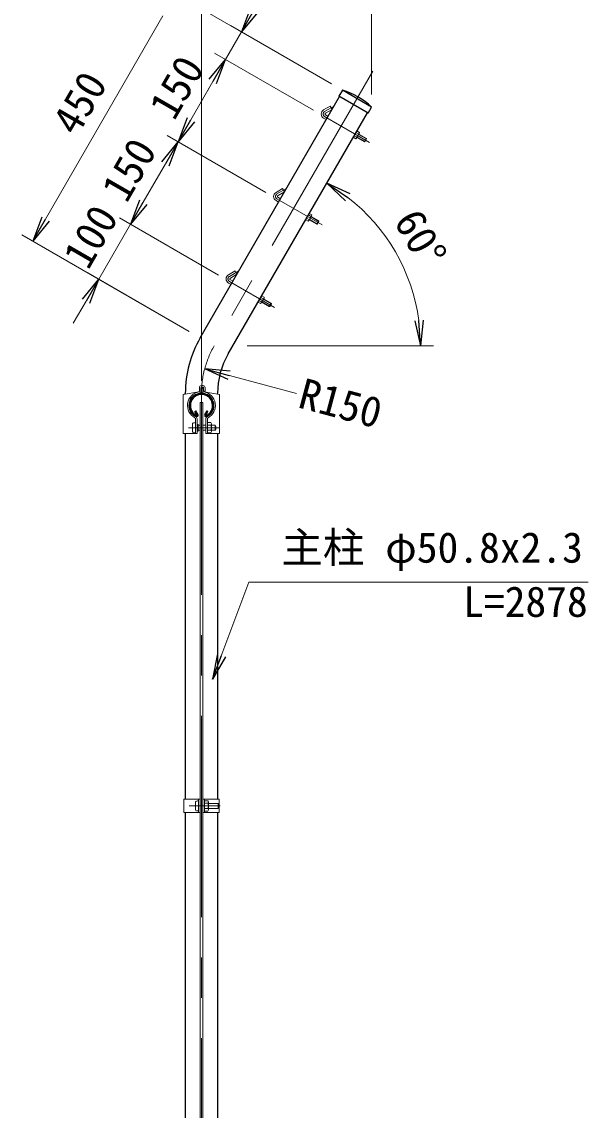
# Model space of a CAD drawing. Units: millimetres, scale not verified. Extents: x -4200 to 4200, y -2970 to 2970.
# Drawn here: x -207 to 686, y 330 to 2046 of the extents above; entities that cross this region are included whole.
import ezdxf
from ezdxf.enums import TextEntityAlignment as Align

# ---------------------------------------------------------------- set-up
doc = ezdxf.new("R2010")
doc.units = ezdxf.units.MM
doc.header["$LTSCALE"] = 10
doc.linetypes.add('USER1', pattern=[50.8, 31.75, -6.35, 6.35, -6.35])
for name, color, linetype, lineweight in [('0-1_D-BMK', 2, 'USER1', 13), ('0-2_D-STR1', 1, 'Continuous', 25), ('0-3_D-STR-DIM', 7, 'Continuous', 13), ('0-C_D-STR3', 3, 'Continuous', 13), ('0-D_D-STR-TXT', 7, 'Continuous', 13)]:
    doc.layers.add(name, color=color, linetype=linetype, lineweight=lineweight)
doc.layers.add('0-4_0', color=7, linetype='Continuous')
doc.styles.add('ＭＳ ゴシック', font='')
doc.styles.get('ＭＳ ゴシック').set_extended_font_data('MS Gothic')

# ---------------------------------------------------------------- blocks, each defined once
blk = doc.blocks.new('_Open')
at = {"layer": '0-4_0'}
blk.add_line((-10, 1.667), (0, 0), dxfattribs=at)
blk.add_lwpolyline([(-10, -1.667), (0, 0), (-10, 0)], dxfattribs=at)

msp = doc.modelspace()

# ---------------------------------------------------------------- linework, layer by layer
at = {"layer": '0-1_D-BMK'}
for p, q in [((346.62, 1968.01), (96.62, 1535)), ((270.55, 1904.25), (285.45, 1912.85)), ((270.55, 1896.47), (341.53, 1855.48)), ((195.55, 1774.35), (210.45, 1782.94)), ((195.55, 1766.56), (266.53, 1725.58)), ((120.55, 1644.44), (135.45, 1653.04)), ((120.55, 1636.66), (191.53, 1595.68)), ((76.53, 1460), (76.53, -920)), ((56.2, 1406), (105.08, 1406)), ((57.25, 810.01), (106.13, 810.01))]:
    msp.add_line(p, q, dxfattribs=at)
for centre, radius, start, end in [((272.8, 1900.36), 4.5, 120, 240), ((197.8, 1770.46), 4.5, 120, 240), ((122.8, 1640.55), 4.5, 120, 240), ((226.53, 1460), 150, 150, 180)]:
    msp.add_arc(centre, radius, start, end, dxfattribs=at)
at = {"layer": '0-2_D-STR1'}
for p, q in [((74.63, 1547.7), (294.13, 1927.89)), ((298.59, 1938.01), (293.09, 1928.49)), ((339.16, 1901.89), (293.09, 1928.49)), ((344.66, 1911.41), (298.59, 1938.01)), ((339.16, 1901.89), (344.66, 1911.41)), ((118.62, 1522.3), (338.12, 1902.49)), ((51.13, 1458.67), (51.13, 1460)), ((101.93, 1458.67), (101.93, 1460)), ((66.35, 1431.75), (67.73, 1432.55)), ((69.85, 1425.67), (66.35, 1431.75)), ((71.24, 1426.47), (67.73, 1432.55)), ((81.81, 1426.47), (85.32, 1432.55)), ((83.2, 1425.67), (86.71, 1431.75)), ((86.71, 1431.75), (85.32, 1432.55)), ((51.13, 1397), (51.13, 820.51)), ((101.93, 1397), (101.93, 820.51)), ((51.13, 799.51), (51.13, 170.51)), ((101.93, 799.51), (101.93, 170.51))]:
    msp.add_line(p, q, dxfattribs=at)
for centre, radius, start, end in [((263.41, 1823.88), 119.43, 47.13052, 72.86948), ((226.53, 1460), 175.4, 150, 180), ((226.53, 1460), 124.6, 150, 180), ((76.53, 1441), 19.05, 294.32478, 245.67522), ((76.53, 1441), 17.45, 294.32478, 245.67522), ((69.51, 1425.47), 2, 245.67522, 30), ((69.51, 1425.47), 0.401, 245.67522, 30), ((83.55, 1425.47), 2, 150, 294.32478), ((83.55, 1425.47), 0.401, 150, 294.32478)]:
    msp.add_arc(centre, radius, start, end, dxfattribs=at)
at = {"layer": '0-3_D-STR-DIM'}
for p, q in [((76.53, 1480), (76.53, 2260)), ((344.66, 1931.41), (344.66, 2260)), ((281.27, 1948.01), (18.41, 2099.77)), ((15.73, 2055.13), (-169.27, 1734.7)), ((139.65, 2029.77), (114.65, 1986.47)), ((281.27, 1948.01), (122.33, 2039.77)), ((253.23, 1906.47), (97.33, 1996.47)), ((253.23, 1906.47), (97.33, 1996.47)), ((94.65, 1951.83), (59.65, 1891.21)), ((94.65, 1951.83), (74.65, 1917.19)), ((178.23, 1776.56), (22.33, 1866.57)), ((178.23, 1776.56), (22.33, 1866.57)), ((19.65, 1821.93), (-15.35, 1761.31)), ((187.96, 1642.39), (283.94, 1808.63)), ((-15.35, 1761.31), (4.65, 1795.95)), ((103.23, 1646.66), (-52.67, 1736.66)), ((103.23, 1646.66), (-52.67, 1736.66)), ((-35.35, 1726.66), (-85.35, 1640.06)), ((57.31, 1557.7), (-206.59, 1710.06)), ((57.31, 1557.7), (-102.67, 1650.06)), ((-105.35, 1605.42), (-125.35, 1570.78)), ((148.68, 1535), (441.92, 1535))]:
    msp.add_line(p, q, dxfattribs=at)
at = {"layer": '0-3_D-STR-DIM', "color": 6}
msp.add_line((226.53, 1460), (83.57, 1498.31), dxfattribs=at)
at = {"layer": '0-3_D-STR-DIM'}
msp.add_arc((125.95, 1535), 295.96, 7.7495, 52.2505, dxfattribs=at)
at = {"layer": '0-C_D-STR3'}
for p, q in [((269.05, 1906.85), (279.45, 1912.85)), ((272.21, 1901.74), (282.45, 1907.65)), ((282.45, 1907.65), (279.45, 1912.85)), ((269.05, 1893.87), (273.13, 1891.51)), ((272.05, 1899.06), (276.13, 1896.71)), ((321.5, 1873.69), (315.75, 1863.73)), ((323.87, 1869), (320.06, 1871.2)), ((325.12, 1869.97), (320.75, 1862.4)), ((321.5, 1873.69), (325.31, 1871.49)), ((315.75, 1863.73), (319.56, 1861.53)), ((320.99, 1864.02), (317.18, 1866.22)), ((321.45, 1863.61), (333.48, 1856.67)), ((321.75, 1864.13), (334.3, 1856.89)), ((324.15, 1868.29), (336.7, 1861.04)), ((324.45, 1868.81), (336.48, 1861.86)), ((336.48, 1861.86), (333.48, 1856.67)), ((334.3, 1856.89), (333.48, 1856.67)), ((336.7, 1861.04), (334.3, 1856.89)), ((336.48, 1861.86), (336.7, 1861.04)), ((194.05, 1776.94), (204.45, 1782.94)), ((197.05, 1769.16), (201.13, 1766.8)), ((197.21, 1771.84), (207.45, 1777.75)), ((207.45, 1777.75), (204.45, 1782.94)), ((194.05, 1763.96), (198.13, 1761.61)), ((246.5, 1743.79), (240.75, 1733.83)), ((240.75, 1733.83), (244.56, 1731.63)), ((245.99, 1734.12), (242.18, 1736.32)), ((248.87, 1739.1), (245.06, 1741.3)), ((250.12, 1740.07), (245.75, 1732.5)), ((246.45, 1733.71), (258.48, 1726.76)), ((246.5, 1743.79), (250.31, 1741.59)), ((246.75, 1734.23), (259.3, 1726.98)), ((249.15, 1738.38), (261.7, 1731.14)), ((249.45, 1738.9), (261.48, 1731.96)), ((261.48, 1731.96), (258.48, 1726.76)), ((259.3, 1726.98), (258.48, 1726.76)), ((261.7, 1731.14), (259.3, 1726.98)), ((261.48, 1731.96), (261.7, 1731.14)), ((119.05, 1647.04), (129.45, 1653.04)), ((122.21, 1641.94), (132.45, 1647.84)), ((132.45, 1647.84), (129.45, 1653.04)), ((119.05, 1634.06), (123.13, 1631.7)), ((122.05, 1639.26), (126.13, 1636.9)), ((171.5, 1613.88), (165.75, 1603.92)), ((171.5, 1613.88), (175.31, 1611.68)), ((165.75, 1603.92), (169.56, 1601.72)), ((170.99, 1604.21), (167.18, 1606.41)), ((173.87, 1609.19), (170.06, 1611.39)), ((175.12, 1610.16), (170.75, 1602.59)), ((171.45, 1603.8), (183.48, 1596.86)), ((171.75, 1604.32), (184.3, 1597.08)), ((174.15, 1608.48), (186.7, 1601.24)), ((174.45, 1609), (186.48, 1602.06)), ((186.48, 1602.06), (183.48, 1596.86)), ((184.3, 1597.08), (183.48, 1596.86)), ((186.7, 1601.24), (184.3, 1597.08)), ((186.48, 1602.06), (186.7, 1601.24)), ((47.98, 1458.09), (72.42, 1462.61)), ((73.23, 1463.59), (73.23, 1469)), ((75.53, 1463.59), (75.53, 1469)), ((76.53, 1472.3), (78.83, 1472.3)), ((76.53, 1470), (78.83, 1470)), ((77.53, 1463.59), (77.53, 1468.5)), ((77.53, 1468.5), (79.83, 1468.5)), ((79.83, 1463.59), (79.83, 1469)), ((79.83, 1463.59), (82.13, 1463.59)), ((105.08, 1458.09), (80.64, 1462.61)), ((82.13, 1463.59), (82.13, 1469)), ((47.98, 1397), (47.98, 1458.09)), ((74.28, 1446), (74.28, -461)), ((74.28, 1446), (78.78, 1446)), ((78.78, 1446), (78.78, -461)), ((105.08, 1397), (105.08, 1458.09)), ((62.43, 1399.5), (62.43, 1412.5)), ((67.23, 1397), (67.23, 1419.83)), ((69.53, 1397), (69.53, 1419.83)), ((71.23, 1411.32), (69.53, 1411.32)), ((71.23, 1400.68), (71.23, 1411.32)), ((71.23, 1410), (74.28, 1410)), ((78.78, 1410), (83.53, 1410)), ((83.53, 1397), (83.53, 1419.83)), ((85.83, 1397), (85.83, 1419.83)), ((91.33, 1414.1), (85.83, 1414.1)), ((91.33, 1410.05), (85.83, 1410.05)), ((92.33, 1400.08), (92.33, 1412.04)), ((92.33, 1410), (98.23, 1410)), ((98.23, 1402), (98.23, 1410)), ((47.98, 1397), (69.53, 1397)), ((71.23, 1400.68), (69.53, 1400.68)), ((71.23, 1402), (74.28, 1402)), ((78.78, 1402), (83.53, 1402)), ((83.53, 1397), (105.08, 1397)), ((91.33, 1401.95), (85.83, 1401.95)), ((91.33, 1397.9), (85.83, 1397.9)), ((92.33, 1402), (98.23, 1402)), ((48.83, 820.51), (74.28, 820.51)), ((67.18, 816.51), (67.18, 803.51)), ((71.98, 820.51), (71.98, 799.51)), ((71.98, 818.01), (71.98, 802.01)), ((71.98, 816.21), (71.98, 803.81)), ((78.78, 820.51), (104.23, 820.51)), ((81.08, 820.51), (81.08, 799.51)), ((86.58, 818.11), (81.08, 818.11)), ((81.08, 818.11), (81.08, 801.91)), ((81.08, 816.21), (81.08, 803.81)), ((86.58, 814.06), (81.08, 814.06)), ((87.58, 815.92), (87.58, 803.97)), ((87.58, 814.01), (102.98, 814.01)), ((102.98, 814.01), (102.98, 806.01)), ((104.23, 820.51), (104.23, 799.51)), ((78.78, 799.51), (104.23, 799.51)), ((86.58, 805.96), (81.08, 805.96)), ((86.58, 801.91), (81.08, 801.91)), ((87.58, 806.01), (102.98, 806.01))]:
    msp.add_line(p, q, dxfattribs=at)
msp.add_lwpolyline([(48.83, 820.51), (48.83, 799.51), (74.28, 799.51)], dxfattribs=at)
for centre, radius, start, end in [((272.8, 1900.36), 7.5, 120, 240), ((272.8, 1900.36), 1.5, 113, 240), ((323.36, 1870.96), 2.02, 284.67516, 15.32484), ((319.05, 1863.48), 2.02, 284.56354, 15.43646), ((316.73, 1869.8), 7.19, 306.42363, 353.57637), ((197.8, 1770.46), 7.5, 120, 240), ((197.8, 1770.46), 1.5, 113, 240), ((244.05, 1733.58), 2.02, 284.56354, 15.43646), ((241.73, 1739.9), 7.19, 306.42363, 353.57637), ((248.36, 1741.05), 2.02, 284.67516, 15.32484), ((122.8, 1640.55), 7.5, 120, 240), ((122.8, 1640.55), 1.5, 113, 240), ((169.05, 1603.68), 2.02, 284.56354, 15.43646), ((166.73, 1610), 7.19, 306.42363, 353.57637), ((173.36, 1611.15), 2.02, 284.67516, 15.32484), ((76.53, 1441), 22, 100.77522, 241.9116), ((76.53, 1441), 19.7, 100.77522, 241.9116), ((72.23, 1463.59), 1, 280.77522, 0), ((72.23, 1463.59), 3.3, 280.77522, 0), ((76.53, 1469), 3.3, 90, 180), ((76.53, 1469), 1, 90, 180), ((80.83, 1463.59), 3.3, 180, 259.22478), ((78.83, 1469), 3.3, 0, 90), ((78.83, 1469), 1, 0, 90), ((80.83, 1463.59), 1, 180, 259.22478), ((76.53, 1441), 19.7, 298.0884, 79.22478), ((76.53, 1441), 22, 298.0884, 79.22478), ((65.23, 1419.83), 2, 0, 61.9116), ((65.23, 1419.83), 4.3, 0, 61.9116), ((87.83, 1419.83), 4.3, 118.0884, 180), ((87.83, 1419.83), 2, 118.0884, 180), ((89.78, 1412.07), 2.55, 307.42505, 52.57495), ((83.63, 1406), 8.7, 332.26063, 27.73937), ((90.73, 1406), 8.5, 331.92751, 28.07249), ((89.79, 1399.92), 2.54, 307.21089, 52.78911), ((85.04, 816.08), 2.54, 307.21089, 52.78911), ((78.88, 810.01), 8.7, 332.26063, 27.73937), ((95.48, 810.01), 8.5, 331.92751, 28.07249), ((85.03, 803.93), 2.55, 307.42505, 52.57495)]:
    msp.add_arc(centre, radius, start, end, dxfattribs=at)
for centre, start_param, end_param in [((67.23, 1412.5), 1.5707963, 3.1415927), ((67.23, 1399.5), 3.1415927, 4.712389), ((71.98, 816.51), 1.5707963, 3.1415927), ((71.98, 803.51), 3.1415927, 4.712389)]:
    msp.add_ellipse(centre, major_axis=(4.8, 0), ratio=0.3125, start_param=start_param, end_param=end_param, dxfattribs=at)
at = {"layer": '0-D_D-STR-TXT'}
msp.add_lwpolyline([(685.98, 1162.83), (151.3, 1162.83), (94.61, 1011.48)], dxfattribs=at)

# ---------------------------------------------------------------- block references
at = {"layer": '0-3_D-STR-DIM', "xscale": 4, "yscale": 4}
for p, rotation in [((139.65, 2029.77), 240), ((114.65, 1986.47), 60), ((114.65, 1986.47), 60), ((39.65, 1856.57), 240), ((39.65, 1856.57), 60), ((273.94, 1791.31), 146.12525), ((-35.35, 1726.66), 240), ((-35.35, 1726.66), 240), ((-189.27, 1700.06), 240), ((-85.35, 1640.06), 60), ((421.92, 1535), 273.87475), ((81.64, 1498.82), 165)]:
    msp.add_blockref('_Open', p, dxfattribs=dict(at, rotation=rotation))
at = {"layer": '0-D_D-STR-TXT', "xscale": 4, "yscale": 4, "rotation": 249.46512}
msp.add_blockref('_Open', (93.91, 1009.61), dxfattribs=at)

# ---------------------------------------------------------------- texts
at = {"layer": '0-3_D-STR-DIM', "style": 'ＭＳ ゴシック'}
for s, rotation, p in [('150', 60, (45.98, 1881.03)), ('450', 60, (-106.86, 1856.29)), ('150', 60, (-29.02, 1751.13)), ('100', 60, (-89.52, 1645.76)), ('60°', 300, (366.09, 1724.5)), ('R150', 345, (222.71, 1424.54))]:
    msp.add_text(s, height=48.09, rotation=rotation, dxfattribs=at).set_placement(p, align=Align.BOTTOM_LEFT)
at = {"layer": '0-D_D-STR-TXT', "style": 'ＭＳ ゴシック'}
for s, p in [('主柱 φ50.8x2.3', (202.22, 1178.84)), ('L=2878', (488.91, 1093.5))]:
    msp.add_text(s, height=48.09, dxfattribs=at).set_placement(p, align=Align.BOTTOM_LEFT)

doc.saveas('drawing.dxf')
